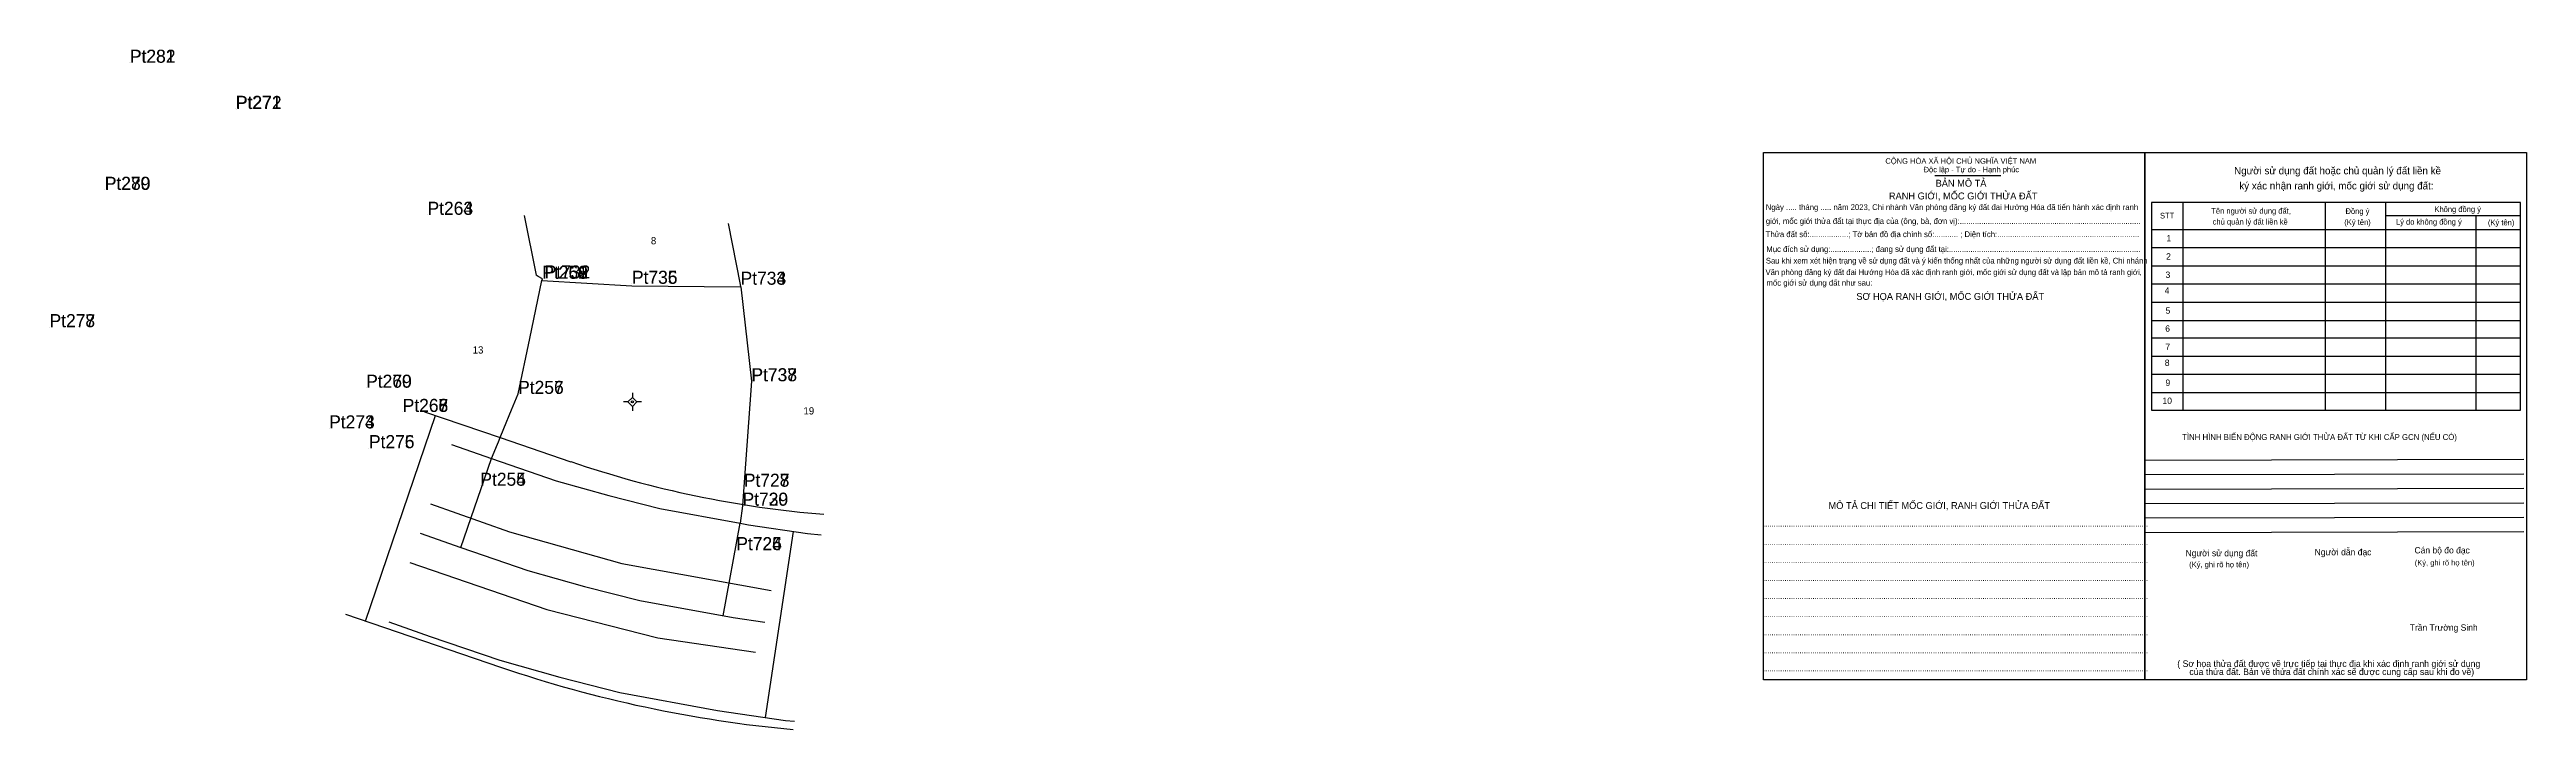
# Model space of a CAD drawing. Extents: x 549780 to 550123, y 1838251 to 1838345.
import ezdxf

# ---------------------------------------------------------------- set-up
doc = ezdxf.new("R2010")
doc.units = 0
for name, color, linetype in [('Level 1', 7, 'Continuous'), ('Level 10', 7, 'Continuous'), ('Level 11', 7, 'Continuous'), ('Level 12', 7, 'Continuous'), ('Level 13', 7, 'Continuous'), ('Level 16', 7, 'Continuous'), ('Level 2', 7, 'Continuous'), ('Level 22', 7, 'Continuous'), ('Level 23', 7, 'Continuous'), ('Level 30', 7, 'Continuous'), ('Level 5', 7, 'Continuous'), ('Level 50', 7, 'Continuous'), ('Level 6', 7, 'Continuous'), ('Level 7', 7, 'Continuous')]:
    doc.layers.add(name, color=color, linetype=linetype)

msp = doc.modelspace()

# ---------------------------------------------------------------- linework, layer by layer
at = {"layer": 'Level 1'}
for p, q in [((550069.89, 1838287.88), (550122.2, 1838287.99)), ((550069.89, 1838285.88), (550122.2, 1838285.99)), ((550069.89, 1838283.88), (550122.21, 1838283.99)), ((550069.89, 1838281.88), (550122.21, 1838281.99)), ((550069.89, 1838279.88), (550122.22, 1838279.99)), ((550069.89, 1838277.88), (550122.22, 1838277.99))]:
    msp.add_line(p, q, dxfattribs=at)
msp.add_lwpolyline([(550017.19, 1838330.39), (550122.57, 1838330.39), (550122.57, 1838257.51), (550017.19, 1838257.51)], close=True, dxfattribs=at)
at = {"layer": 'Level 10'}
for points in [[(549842.71, 1838290.98), (549843.23, 1838292.25), (549844.29, 1838294.83), (549845.19, 1838297.03), (549846.8, 1838304.67), (549848.48, 1838312.7), (549860.9, 1838311.94), (549875.92, 1838311.81), (549875.94, 1838311.81), (549877.42, 1838298.77), (549876.36, 1838284.19), (549876.18, 1838281.57), (549875.83, 1838279.16)], [(549841.52, 1838288.1), (549842.34, 1838290.09), (549842.47, 1838290.4), (549842.71, 1838290.98)], [(549841.52, 1838288.1), (549850.42, 1838285.03), (549857.7, 1838282.98), (549864.77, 1838281.17), (549875.83, 1838279.16)]]:
    msp.add_lwpolyline(points, dxfattribs=at)
at = {"layer": 'Level 11'}
for p, q in [((549860.97, 1838297.18), (549860.97, 1838296.55)), ((549860.34, 1838295.93), (549859.72, 1838295.93)), ((549860.97, 1838296.55), (549860.34, 1838295.93)), ((549860.34, 1838295.93), (549860.97, 1838295.3)), ((549861.59, 1838295.93), (549860.97, 1838296.55)), ((549860.97, 1838295.3), (549861.59, 1838295.93)), ((549860.97, 1838295.3), (549860.97, 1838294.68)), ((549862.22, 1838295.93), (549861.59, 1838295.93))]:
    msp.add_line(p, q, dxfattribs=at)
msp.add_circle((549860.97, 1838295.93), 0.15, dxfattribs=at)
at = {"layer": 'Level 16'}
for p, q in [((549846.02, 1838321.67), (549847.66, 1838313.41)), ((549835.99, 1838290.02), (549841.52, 1838288.1))]:
    msp.add_line(p, q, dxfattribs=at)
for points in [[(549874.19, 1838320.55), (549875.87, 1838312.15), (549875.92, 1838311.81)], [(549848.48, 1838312.7), (549848.53, 1838312.93), (549847.97, 1838313.24), (549847.66, 1838313.41)], [(549875.83, 1838279.16), (549876.99, 1838278.95), (549885.14, 1838277.73), (549887.03, 1838277.57)], [(549827.31, 1838265.51), (549833.03, 1838263.52), (549842.66, 1838260.21), (549850.96, 1838257.87), (549859.22, 1838255.76), (549872.74, 1838253.29), (549882.13, 1838251.9), (549883.35, 1838251.79)]]:
    msp.add_lwpolyline(points, dxfattribs=at)
at = {"layer": 'Level 2'}
for p, q in [((550040.85, 1838327.2), (550049.98, 1838327.2)), ((550121.75, 1838323.48), (550070.79, 1838323.48)), ((550070.79, 1838323.48), (550070.79, 1838304.76)), ((550075.1, 1838323.48), (550075.1, 1838304.76)), ((550094.76, 1838323.42), (550094.76, 1838294.79)), ((550103.12, 1838323.48), (550103.12, 1838294.79)), ((550121.75, 1838321.63), (550103.12, 1838321.63)), ((550115.6, 1838321.63), (550115.6, 1838304.76)), ((550121.75, 1838304.76), (550121.75, 1838323.48)), ((550070.79, 1838319.76), (550121.75, 1838319.76)), ((550070.79, 1838317.24), (550121.75, 1838317.24)), ((550070.79, 1838314.73), (550121.75, 1838314.73)), ((550070.79, 1838313.51), (550070.79, 1838294.79)), ((550070.79, 1838312.22), (550121.75, 1838312.22)), ((550075.1, 1838313.51), (550075.1, 1838294.79)), ((550115.6, 1838311.66), (550115.6, 1838294.79)), ((550121.75, 1838294.79), (550121.75, 1838313.51)), ((550070.79, 1838309.7), (550121.75, 1838309.7)), ((550070.79, 1838307.19), (550121.75, 1838307.19)), ((550070.79, 1838304.76), (550121.75, 1838304.76)), ((550070.79, 1838302.25), (550121.75, 1838302.25)), ((550070.79, 1838299.74), (550121.75, 1838299.74)), ((550070.79, 1838297.22), (550121.75, 1838297.22)), ((550070.79, 1838294.79), (550121.75, 1838294.79))]:
    msp.add_line(p, q, dxfattribs=at)
for points in [[(550017.19, 1838257.52), (550017.19, 1838257.52), (550017.19, 1838330.39), (550069.88, 1838330.39), (550069.88, 1838330.39)], [(550069.88, 1838330.39), (550069.88, 1838257.52), (550017.19, 1838257.52)], [(550069.88, 1838330.39), (550122.57, 1838330.39), (550122.57, 1838257.51), (550122.57, 1838257.51)], [(550122.57, 1838257.51), (550069.88, 1838257.51), (550069.88, 1838330.39)], [(550069.88, 1838330.39), (550122.57, 1838330.39), (550122.57, 1838257.51)], [(550122.57, 1838257.51), (550069.88, 1838257.51), (550069.88, 1838330.39)]]:
    msp.add_lwpolyline(points, dxfattribs=at)
at = {"layer": 'Level 22'}
for points in [[(549833.09, 1838281.82), (549843.97, 1838277.98), (549859.51, 1838273.6), (549880.15, 1838269.84)], [(549830.21, 1838273.71), (549849.15, 1838267.25), (549864.48, 1838263.33), (549877.99, 1838261.32)]]:
    msp.add_lwpolyline(points, dxfattribs=at)
at = {"layer": 'Level 23'}
msp.add_lwpolyline([(549831.65, 1838277.76), (549837.28, 1838275.81), (549846.54, 1838272.62), (549854.33, 1838270.42), (549862, 1838268.47), (549874.87, 1838266.12), (549879.25, 1838265.47)], dxfattribs=at)
at = {"layer": 'Level 30'}
msp.add_lwpolyline([(549821.34, 1838266.57), (549842.77, 1838259.27)], dxfattribs=at)
msp.add_arc((549899.22, 1838424.91), 175, 251.1818, 264.7425, dxfattribs=at)
at = {"layer": 'Level 5'}
for p, q in [((549824.1, 1838265.63), (549833.78, 1838294.03)), ((549837.29, 1838275.81), (549841.52, 1838288.1)), ((549873.5, 1838266.37), (549875.83, 1838279.16)), ((549879.37, 1838252.31), (549883.2, 1838278.02))]:
    msp.add_line(p, q, dxfattribs=at)
at = {"layer": 'Level 50'}
for p, q in [((549832.24, 1838294.55), (549842.71, 1838290.98)), ((549842.71, 1838290.98), (549852.45, 1838287.66))]:
    msp.add_line(p, q, dxfattribs=at)
msp.add_arc((549899.22, 1838424.91), 145, 251.1818, 265.3361, dxfattribs=at)
at = {"layer": 'Level 7'}
for p, q in [((549791.55, 1838342.79), (549791.55, 1838342.79)), ((549791.58, 1838342.79), (549791.58, 1838342.79)), ((549806.18, 1838336.42), (549806.18, 1838336.42)), ((549806.23, 1838336.39), (549806.23, 1838336.39)), ((549788.08, 1838325.23), (549788.08, 1838325.23)), ((549788.11, 1838325.22), (549788.11, 1838325.22)), ((549832.67, 1838321.78), (549832.67, 1838321.78)), ((549832.67, 1838321.77), (549832.67, 1838321.77)), ((549848.53, 1838312.93), (549848.53, 1838312.93)), ((549848.53, 1838312.93), (549848.53, 1838312.93)), ((549848.53, 1838312.93), (549848.53, 1838312.93)), ((549848.53, 1838312.93), (549848.53, 1838312.93)), ((549848.53, 1838312.93), (549848.53, 1838312.93)), ((549848.85, 1838312.98), (549848.85, 1838312.98)), ((549848.85, 1838312.98), (549848.85, 1838312.98)), ((549860.9, 1838312.24), (549860.9, 1838312.24)), ((549860.91, 1838312.24), (549860.91, 1838312.24)), ((549875.91, 1838312.11), (549875.91, 1838312.11)), ((549875.91, 1838312.11), (549875.91, 1838312.11)), ((549780.46, 1838306.25), (549780.46, 1838306.25)), ((549780.47, 1838306.24), (549780.47, 1838306.24)), ((549824.19, 1838297.88), (549824.19, 1838297.88)), ((549824.2, 1838297.88), (549824.2, 1838297.88)), ((549877.39, 1838298.77), (549877.39, 1838298.77)), ((549877.42, 1838298.77), (549877.42, 1838298.77)), ((549829.24, 1838294.54), (549829.24, 1838294.54)), ((549829.24, 1838294.53), (549829.24, 1838294.53)), ((549829.24, 1838294.53), (549829.24, 1838294.53)), ((549829.24, 1838294.53), (549829.24, 1838294.53)), ((549845.18, 1838297.03), (549845.18, 1838297.03)), ((549845.19, 1838297.03), (549845.19, 1838297.03)), ((549819.08, 1838292.26), (549819.08, 1838292.26)), ((549819.09, 1838292.26), (549819.09, 1838292.26)), ((549824.58, 1838289.53), (549824.58, 1838289.53)), ((549824.58, 1838289.52), (549824.58, 1838289.52)), ((549839.97, 1838284.33), (549839.97, 1838284.33)), ((549839.97, 1838284.33), (549839.97, 1838284.33)), ((549876.36, 1838284.2), (549876.36, 1838284.2)), ((549876.36, 1838284.19), (549876.36, 1838284.19)), ((549876.18, 1838281.58), (549876.18, 1838281.58)), ((549876.18, 1838281.57), (549876.18, 1838281.57)), ((549875.31, 1838275.44), (549875.31, 1838275.44)), ((549875.31, 1838275.44), (549875.31, 1838275.44)), ((549875.32, 1838275.42), (549875.32, 1838275.42))]:
    msp.add_line(p, q, dxfattribs=at)

# ---------------------------------------------------------------- texts
at = {"layer": 'Level 12'}
for s, p in [('Pt281', (549791.55, 1838342.79)), ('Pt282', (549791.58, 1838342.79)), ('Pt271', (549806.18, 1838336.42)), ('Pt272', (549806.23, 1838336.39)), ('Pt279', (549788.08, 1838325.23)), ('Pt280', (549788.11, 1838325.22)), ('Pt264', (549832.67, 1838321.78)), ('Pt263', (549832.67, 1838321.77)), ('Pt258', (549848.53, 1838312.93)), ('Pt259', (549848.53, 1838312.93)), ('Pt260', (549848.53, 1838312.93)), ('Pt261', (549848.53, 1838312.93)), ('Pt262', (549848.53, 1838312.93)), ('Pt731', (549848.85, 1838312.98)), ('Pt732', (549848.85, 1838312.98)), ('Pt735', (549860.9, 1838312.24)), ('Pt736', (549860.91, 1838312.24)), ('Pt733', (549875.91, 1838312.11)), ('Pt734', (549875.91, 1838312.11)), ('Pt278', (549780.46, 1838306.25)), ('Pt277', (549780.47, 1838306.24)), ('Pt737', (549877.39, 1838298.77)), ('Pt738', (549877.42, 1838298.77)), ('Pt269', (549824.19, 1838297.88)), ('Pt270', (549824.2, 1838297.88)), ('Pt257', (549845.18, 1838297.03)), ('Pt256', (549845.19, 1838297.03)), ('Pt273', (549819.09, 1838292.26)), ('Pt274', (549819.08, 1838292.26)), ('Pt265', (549829.24, 1838294.53)), ('Pt266', (549829.24, 1838294.53)), ('Pt267', (549829.24, 1838294.53)), ('Pt268', (549829.24, 1838294.54)), ('Pt275', (549824.58, 1838289.52)), ('Pt276', (549824.58, 1838289.53)), ('Pt254', (549839.97, 1838284.33)), ('Pt255', (549839.97, 1838284.33)), ('Pt727', (549876.36, 1838284.19)), ('Pt728', (549876.36, 1838284.2)), ('Pt729', (549876.18, 1838281.57)), ('Pt730', (549876.18, 1838281.58)), ('Pt726', (549875.31, 1838275.44)), ('Pt725', (549875.31, 1838275.44)), ('Pt724', (549875.32, 1838275.42))]:
    msp.add_text(s, height=1.8, dxfattribs=at).set_placement(p)
at = {"layer": 'Level 13'}
for s, p in [('8', (549863.52, 1838317.69)), ('19', (549884.59, 1838294.18))]:
    msp.add_text(s, height=1, dxfattribs=at).set_placement(p)
at = {"layer": 'Level 16'}
for s, height, p in [('giới, mốc giới thửa đất tại thực địa của (ông, bà, đơn vị):....................................................................................', 0.8, (550017.51, 1838320.51)), ('Ngày ..... tháng ..... năm 2023, Chi nhánh Văn phòng đăng ký đất đai Hướng Hóa đã tiến hành xác định ranh', 0.8, (550017.51, 1838322.43)), ('Thửa đất số:..................; Tờ bản đồ địa chính số:........... ; Diện tích:..................................................................', 0.8, (550017.49, 1838318.69)), ('Văn phòng đăng ký đất đai Hướng Hóa đã xác định ranh giới, mốc giới sử dụng đất và lập bản mô tả ranh giới, ', 0.78979, (550017.47, 1838313.45)), ('Sau khi xem xét hiện trạng về sử dụng đất và ý kiến thống nhất của những người sử dụng đất liền kề, Chi nhánh', 0.78979, (550017.52, 1838315.04)), ('Mục đích sử dụng:...................; đang sử dụng đất tại:.........................................................................................', 0.8, (550017.58, 1838316.64)), (' mốc giới sử dụng đất như sau:', 0.8, (550017.31, 1838311.98)), ('...................................................................................................................................................................................', 0.8, (550017.11, 1838278.68)), ('...................................................................................................................................................................................', 0.8, (550017.11, 1838276.18)), ('...................................................................................................................................................................................', 0.8, (550017.11, 1838276.18)), ('...................................................................................................................................................................................', 0.8, (550017.1, 1838273.68)), ('...................................................................................................................................................................................', 0.8, (550017.11, 1838271.18)), ('...................................................................................................................................................................................', 0.8, (550017.11, 1838268.68)), ('...................................................................................................................................................................................', 0.8, (550017.11, 1838266.18)), ('...................................................................................................................................................................................', 0.8, (550017.1, 1838263.68)), ('...................................................................................................................................................................................', 0.8, (550017.1, 1838261.18)), ('( Sơ họa thửa đất được vẽ trực tiếp tại thực địa khi xác định ranh giới sử dụng', 0.9, (550074.34, 1838259.3)), ('...................................................................................................................................................................................', 0.8, (550017.11, 1838258.68)), ('     của thửa đất. Bản vẽ thửa đất chính xác sẽ được cung cấp sau khi đo vẽ)', 0.9, (550074.34, 1838258.18))]:
    msp.add_text(s, height=height, dxfattribs=at).set_placement(p)
at = {"layer": 'Level 2'}
for s, height, p in [('CỘNG HÒA XÃ HỘI CHỦ NGHĨA VIỆT NAM', 0.7541, (550034.02, 1838328.83)), ('Độc lập - Tự do - Hạnh phúc', 0.7541, (550039.3, 1838327.65)), ('Người sử dụng đất hoặc chủ quản lý đất liền kề', 1.0119, (550082.19, 1838327.37)), ('RANH GIỚI, MỐC GIỚI THỬA ĐẤT', 0.9548, (550034.51, 1838323.9)), ('BẢN MÔ TẢ', 0.955, (550040.96, 1838325.66)), ('ký xác nhận ranh giới, mốc giới sử dụng đất:', 1.0119, (550082.91, 1838325.28)), ('STT', 0.779, (550071.96, 1838321.27)), ('Tên người sử dụng đất,', 0.779, (550079.04, 1838321.92)), ('chủ quản lý đất liền kề', 0.779, (550079.23, 1838320.43)), ('(Ký tên)', 0.779, (550097.41, 1838320.37)), ('Đồng ý', 0.779, (550097.58, 1838321.89)), ('Lý do không đồng ý', 0.779, (550104.55, 1838320.41)), ('Không đồng ý', 0.779, (550109.86, 1838322.16)), ('(Ký tên)', 0.779, (550117.25, 1838320.32)), ('1', 0.88, (550072.84, 1838318.09)), ('2', 0.88, (550072.8, 1838315.58)), ('SƠ HỌA RANH GIỚI, MỐC GIỚI THỬA ĐẤT', 0.9548, (550030.01, 1838310.02)), ('4', 0.88, (550072.6, 1838310.86)), ('3', 0.88, (550072.72, 1838313.05)), ('5', 0.88, (550072.72, 1838308.1)), ('6', 0.88, (550072.68, 1838305.62)), ('7', 0.88, (550072.69, 1838303.08)), ('8', 0.88, (550072.62, 1838300.89)), ('9', 0.88, (550072.71, 1838298.13)), ('10', 0.88, (550072.3, 1838295.64)), ('TÌNH HÌNH BIẾN ĐỘNG RANH GIỚI THỬA ĐẤT TỪ KHI CẤP GCN (NẾU CÓ)', 0.8041, (550075.02, 1838290.66)), ('MÔ TẢ CHI TIẾT MỐC GIỚI, RANH GIỚI THỬA ĐẤT', 0.9548, (550026.17, 1838281.12)), ('Người sử dụng đất', 0.8796, (550075.48, 1838274.58)), ('(Ký, ghi rõ họ tên)', 0.7539, (550075.98, 1838273.07)), ('Người dẫn đạc', 0.8816, (550093.31, 1838274.72)), ('Cán bộ đo đạc', 0.8776, (550107.11, 1838274.98)), ('(Ký, ghi rõ họ tên)', 0.7539, (550107.14, 1838273.32)), ('Trần Trường Sinh', 0.8776, (550106.45, 1838264.3))]:
    msp.add_text(s, height=height, dxfattribs=at).set_placement(p)
at = {"layer": 'Level 6'}
msp.add_text('13', height=1, dxfattribs=at).set_placement((549838.9, 1838302.6))

doc.saveas('drawing.dxf')
